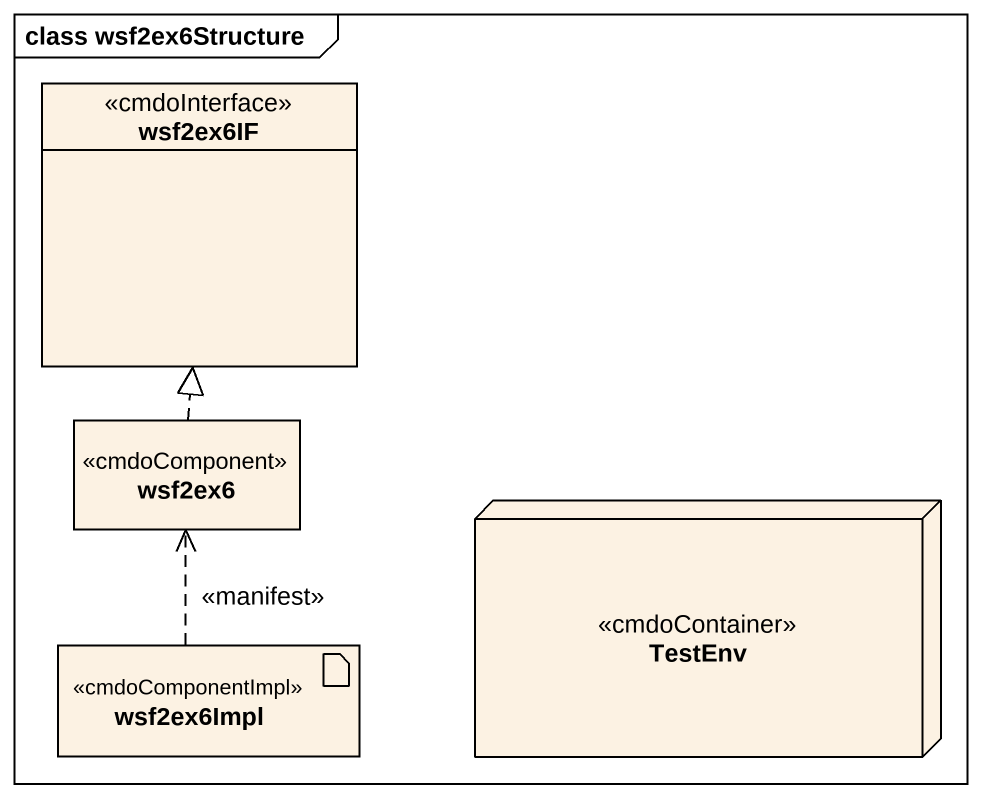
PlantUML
@startuml
mainframe class wsf2ex6Structure
allowmixing
hide circle
hide empty members
interface wsf2ex6IF <<cmdoInterface>>
class wsf2ex6 <<cmdoComponent>>
node TestEnv <<cmdoContainer>>
artifact wsf2ex6Impl <<cmdoComponentImpl>>
wsf2ex6 .up.|> wsf2ex6IF
wsf2ex6Impl .up.> wsf2ex6 : <<manifest>>
@enduml
